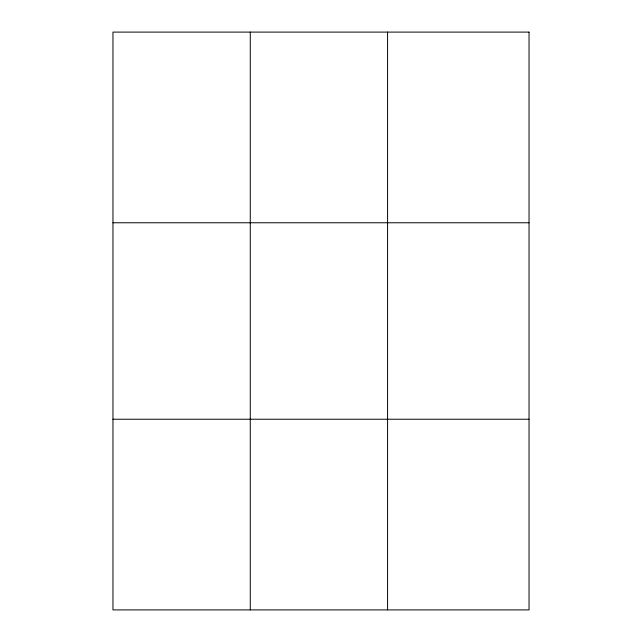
<?xml version="1.0" encoding="UTF-8"?>
<svg xmlns="http://www.w3.org/2000/svg" width="642" height="642" viewBox="0 0 642 642"><rect width="100%" height="100%" fill="white"/><g stroke="black" fill="none" stroke-linecap="round" stroke-linejoin="round"><path stroke-width="0.96" d="M250.268 609.9L250.268 32.1M387.575 609.9L387.575 32.1M112.96 222.774L529.04 222.774M112.96 419.226L529.04 419.226M529.04 32.1L529.04 609.9L112.96 609.9L112.96 32.1L529.04 32.1"/></g></svg>
